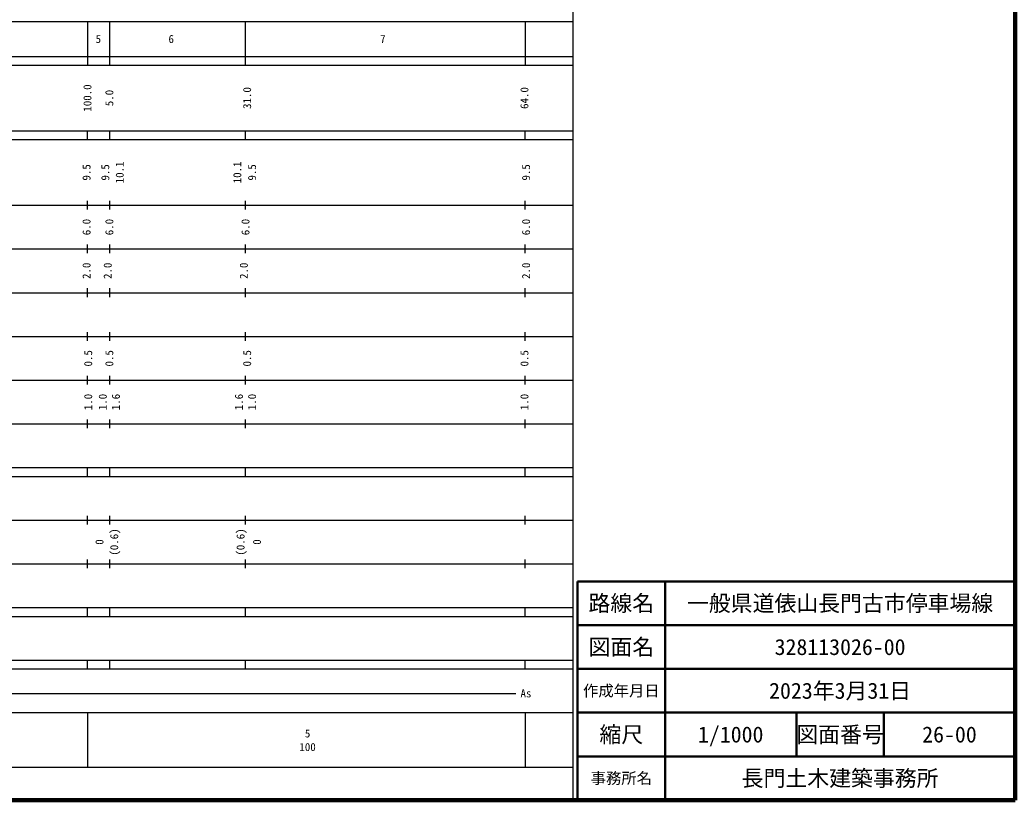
# Model space of a CAD drawing. Units: millimetres on the paper, enlarged 1000 times. Extents: x 40000 to 680000, y 20000 to 380000.
# Drawn here: x 452534 to 680000, y 20000 to 198357 of the extents above; entities that cross this region are included whole.
import ezdxf
from ezdxf.enums import TextEntityAlignment as Align

# ---------------------------------------------------------------- set-up
doc = ezdxf.new("R2010")
doc.units = ezdxf.units.MM
doc.header["$LTSCALE"] = 1000
for name, color, linetype, lineweight in [('M-TTL', 2, 'Continuous', 140), ('M-TTL-BAND', 7, 'Continuous', 25), ('M-TTL-FRAM', 2, 'Continuous', 50), ('M-TTL-LINE', 7, 'Continuous', 50), ('M-TTL-TXT', 7, 'Continuous', 13)]:
    doc.layers.add(name, color=color, linetype=linetype, lineweight=lineweight)
doc.styles.add('ＭＳ ゴシック', font='')
doc.styles.get('ＭＳ ゴシック').set_extended_font_data('MS Gothic')

msp = doc.modelspace()

# ---------------------------------------------------------------- linework, layer by layer
at = {"layer": 'M-TTL'}
for p, q in [((680000, 20000), (680000, 380000)), ((40000, 20000), (680000, 20000))]:
    msp.add_line(p, q, dxfattribs=at)
at = {"layer": 'M-TTL-BAND'}
for p, q in [((579000, 20000), (579000, 370000)), ((68000, 198000), (579000, 198000)), ((468000, 198000), (468000, 188000)), ((473000, 198000), (473000, 188000)), ((504000, 198000), (504000, 188000)), ((568000, 198000), (568000, 188000)), ((40000, 190000), (579000, 190000)), ((40000, 188000), (579000, 188000)), ((40000, 173000), (579000, 173000)), ((468000, 171000), (468000, 173000)), ((473000, 173000), (473000, 171000)), ((504000, 173000), (504000, 171000)), ((568000, 171000), (568000, 173000)), ((40000, 171000), (579000, 171000)), ((468000, 155000), (468000, 157000)), ((473000, 157000), (473000, 155000)), ((504000, 157000), (504000, 155000)), ((568000, 155000), (568000, 157000)), ((40000, 156000), (579000, 156000)), ((46000, 146000), (579000, 146000)), ((468000, 145000), (468000, 147000)), ((473000, 147000), (473000, 145000)), ((504000, 147000), (504000, 145000)), ((568000, 145000), (568000, 147000)), ((468000, 135000), (468000, 137000)), ((473000, 137000), (473000, 135000)), ((504000, 137000), (504000, 135000)), ((568000, 135000), (568000, 137000)), ((52000, 136000), (579000, 136000)), ((46000, 126000), (579000, 126000)), ((468000, 125000), (468000, 127000)), ((473000, 127000), (473000, 125000)), ((504000, 127000), (504000, 125000)), ((568000, 125000), (568000, 127000)), ((468000, 115000), (468000, 117000)), ((473000, 117000), (473000, 115000)), ((504000, 117000), (504000, 115000)), ((568000, 115000), (568000, 117000)), ((52000, 116000), (579000, 116000)), ((468000, 105000), (468000, 107000)), ((473000, 107000), (473000, 105000)), ((504000, 107000), (504000, 105000)), ((568000, 105000), (568000, 107000)), ((46000, 106000), (579000, 106000)), ((40000, 96000), (579000, 96000)), ((468000, 94000), (468000, 96000)), ((473000, 96000), (473000, 94000)), ((504000, 96000), (504000, 94000)), ((568000, 94000), (568000, 96000)), ((40000, 94000), (579000, 94000)), ((468000, 83000), (468000, 85000)), ((473000, 85000), (473000, 83000)), ((504000, 85000), (504000, 83000)), ((568000, 83000), (568000, 85000)), ((49000, 84000), (579000, 84000)), ((40000, 74000), (579000, 74000)), ((468000, 73000), (468000, 75000)), ((473000, 75000), (473000, 73000)), ((504000, 75000), (504000, 73000)), ((568000, 73000), (568000, 75000)), ((40000, 64000), (579000, 64000)), ((468000, 62000), (468000, 64000)), ((473000, 64000), (473000, 62000)), ((504000, 64000), (504000, 62000)), ((568000, 62000), (568000, 64000)), ((40000, 62000), (579000, 62000)), ((40000, 52000), (579000, 52000)), ((468000, 50000), (468000, 52000)), ((473000, 52000), (473000, 50000)), ((504000, 52000), (504000, 50000)), ((568000, 50000), (568000, 52000)), ((40000, 50000), (579000, 50000)), ((70805, 44406), (565903, 44406)), ((40000, 40000), (579000, 40000)), ((468000, 40000), (468000, 27500)), ((568000, 40000), (568000, 27500)), ((68000, 27500), (579000, 27500))]:
    msp.add_line(p, q, dxfattribs=at)
at = {"layer": 'M-TTL-FRAM'}
for p, q in [((680000, 70000), (580000, 70000)), ((580000, 70000), (580000, 20000))]:
    msp.add_line(p, q, dxfattribs=at)
at = {"layer": 'M-TTL-LINE'}
for p, q in [((600000, 70000), (600000, 20000)), ((680000, 60000), (580000, 60000)), ((680000, 50000), (580000, 50000)), ((680000, 40000), (580000, 40000)), ((630000, 40000), (630000, 30000)), ((650000, 40000), (650000, 30000)), ((680000, 30000), (580000, 30000))]:
    msp.add_line(p, q, dxfattribs=at)

# ---------------------------------------------------------------- texts
at = {"layer": 'M-TTL-BAND', "style": 'ＭＳ ゴシック'}
for s, p in [('5', (470458, 194000)), ('6', (487120, 194000)), ('7', (535497, 194000)), ('As', (568201, 44406)), ('5', (518288, 35238)), ('100', (518288, 32131))]:
    msp.add_text(s, height=1833, dxfattribs=at).set_placement(p, align=Align.MIDDLE_CENTER)
for s, p in [('100.0', (467963, 180500)), ('5.0', (472963, 180500)), ('31.0', (504464, 180500)), ('64.0', (567842, 180500)), ('9.5', (467761, 163500)), ('9.5', (472044, 163500)), ('10.1', (475338, 163500)), ('10.1', (502214, 163500)), ('9.5', (505589, 163500)), ('9.5', (568217, 163500)), ('6.0', (467761, 151000)), ('6.0', (472963, 151000)), ('6.0', (504089, 151000)), ('6.0', (568217, 151000)), ('2.0', (467761, 141000)), ('2.0', (472588, 141000)), ('2.0', (503714, 141000)), ('2.0', (568217, 141000)), ('0.5', (468136, 121000)), ('0.5', (472963, 121000)), ('0.5', (504464, 121000)), ('0.5', (567842, 121000)), ('1.0', (468136, 111000)), ('1.0', (471463, 111000)), ('1.6', (474463, 111000)), ('1.6', (502589, 111000)), ('1.0', (505589, 111000)), ('1.0', (567842, 111000)), ('(0.6)', (474088, 79000)), ('(0.6)', (502964, 79000)), ('0', (470713, 79000)), ('0', (506714, 79000))]:
    msp.add_text(s, height=1833, rotation=90, dxfattribs=at).set_placement(p, align=Align.MIDDLE_CENTER)
at = {"layer": 'M-TTL-TXT', "style": 'ＭＳ ゴシック'}
for s, height, p in [('路線名', 3666, (590000, 65000)), ('一般県道俵山長門古市停車場線', 3666, (640000, 65000)), ('図面名', 3666, (590000, 55000)), ('328113026-00', 3666, (640000, 55000)), ('作成年月日', 2566, (590000, 45000)), ('2023年3月31日', 3666, (640000, 45000)), ('縮尺', 3666, (590000, 35000)), ('1/1000', 3666, (615000, 35000)), ('図面番号', 3666, (640000, 35000)), ('26-00', 3666, (665000, 35000)), ('長門土木建築事務所', 3666, (640000, 25000)), ('事務所名', 2566, (590000, 25000))]:
    msp.add_text(s, height=height, dxfattribs=at).set_placement(p, align=Align.MIDDLE_CENTER)

doc.saveas('drawing.dxf')
